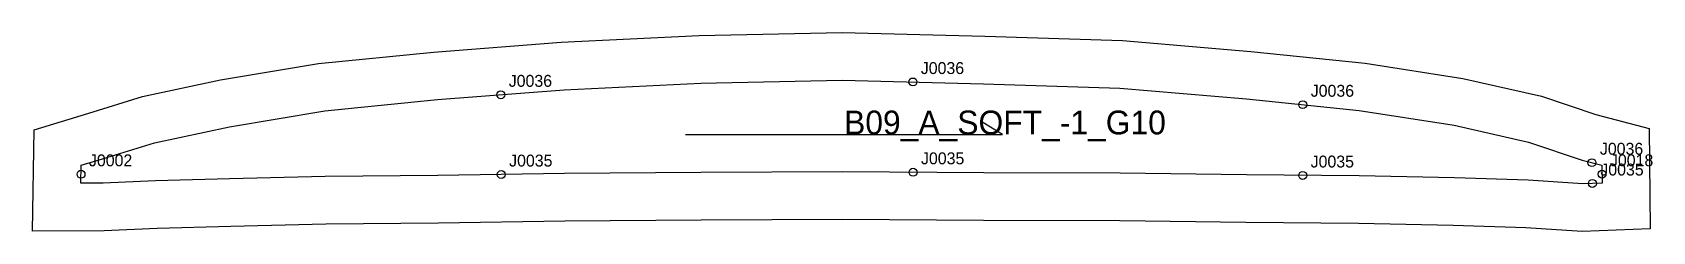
# Model space of a CAD drawing. Header units: millimetres. Extents: x -12 to 396, y -17 to 33.
import ezdxf

# ---------------------------------------------------------------- set-up
doc = ezdxf.new("R2010")
doc.units = ezdxf.units.MM
for name, color, linetype in [('CUT', 1, 'Continuous'), ('GRAIN', 3, 'Continuous'), ('LABEL', 7, 'Continuous'), ('NOTCH', 2, 'Continuous'), ('SEW', 5, 'Continuous')]:
    doc.layers.add(name, color=color, linetype=linetype)

msp = doc.modelspace()

# ---------------------------------------------------------------- linework, layer by layer
at = {"layer": 'CUT'}
msp.add_lwpolyline([(-11.84, 8.95), (1.89, 13.11), (15.47, 17.3), (35.14, 21.51), (59.89, 25.67), (88.84, 28.51), (121.06, 30.99), (155.86, 32.71), (191.99, 33.48), (227.98, 32.53), (262.71, 31.42), (295.06, 28.69), (323.89, 25.72), (348.55, 21.9), (368.35, 17.42), (382.03, 12.84), (395.52, 9.24), (395.76, -15.97), (378.61, -16.69), (364.42, -15.74), (346.08, -15.16), (322.17, -14.69), (293.78, -14.42), (262.01, -13.95), (227.61, -13.87), (192.01, -13.61), (156.4, -13.85), (122.04, -14.08), (90.12, -14.54), (61.74, -14.8), (37.74, -15.42), (19.13, -15.88), (5.84, -16.47), (-12.3, -16.59), (-11.84, 8.95)], close=True, dxfattribs=at)
at = {"layer": 'GRAIN'}
for p, q in [((232.44, 7.79), (227.44, 10.79)), ((152.44, 7.79), (232.44, 7.79))]:
    msp.add_line(p, q, dxfattribs=at)
at = {"layer": 'NOTCH'}
for centre in [(209.79, 21), (105.85, 17.78), (308.15, 15.28), (381.09, 0.67), (-0.04, -2.25), (105.95, -2.31), (209.84, -1.74), (308.13, -2.55), (381.2, -4.57), (383.63, -2.23)]:
    msp.add_circle(centre, 1, dxfattribs=at)
at = {"layer": 'SEW'}
msp.add_lwpolyline([(0, 0), (5.4, 1.64), (18.5, 5.68), (37.39, 9.72), (61.47, 13.77), (89.89, 16.56), (121.82, 19.01), (156.28, 20.72), (191.96, 21.48), (227.63, 20.53), (262.01, 19.44), (293.94, 16.74), (322.35, 13.81), (346.3, 10.1), (365.11, 5.85), (378.58, 1.34), (383.61, 0), (383.65, -4.47), (378.76, -4.67), (365.01, -3.76), (346.39, -3.16), (322.35, -2.69), (293.92, -2.42), (262.11, -1.95), (227.67, -1.87), (192.01, -1.61), (156.32, -1.85), (121.92, -2.08), (89.98, -2.54), (61.53, -2.8), (37.43, -3.42), (18.71, -3.89), (5.53, -4.47), (-0.08, -4.51)], close=True, dxfattribs=at)

# ---------------------------------------------------------------- texts
at = {"layer": 'LABEL'}
for s, height, p in [('J0036', 3, (211.79, 23)), ('J0036', 3, (107.85, 19.78)), ('J0036', 3, (310.15, 17.28)), ('B09_A_SOFT_-1_G10', 6, (192.44, 7.79)), ('J0036', 3, (383.09, 2.67)), ('J0002', 3, (1.96, -0.25)), ('J0035', 3, (107.95, -0.31)), ('J0035', 3, (211.84, 0.26)), ('J0035', 3, (310.13, -0.55)), ('J0035', 3, (383.2, -2.57)), ('J0018', 3, (385.63, -0.23))]:
    msp.add_text(s, height=height, dxfattribs=at).set_placement(p)

doc.saveas('drawing.dxf')
